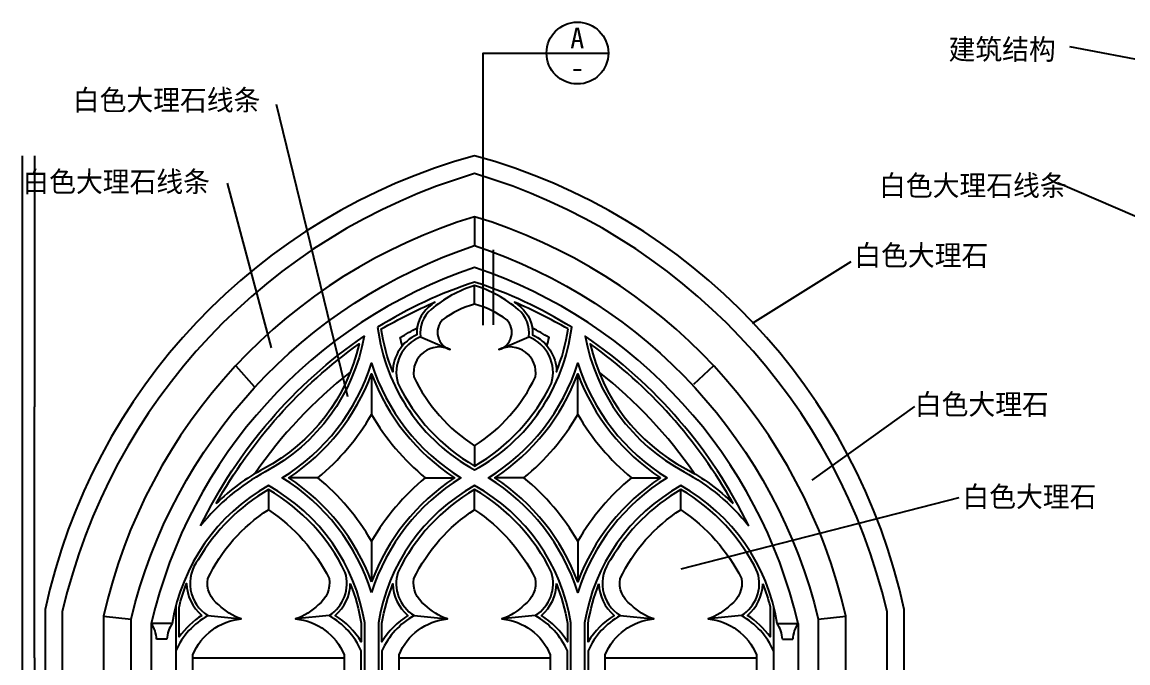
# Model space of a CAD drawing. Header units: metres. Extents: x 53 to 5323, y 88 to 7028.
# Drawn here: x 297 to 3515, y 5135 to 7000 of the extents above; entities that cross this region are included whole.
import ezdxf

# ---------------------------------------------------------------- set-up
doc = ezdxf.new("R2010")
doc.units = ezdxf.units.M
for name, color, linetype in [('3', 3, 'Continuous'), ('4', 4, 'Continuous'), ('7', 7, 'Continuous'), ('DIM', 3, 'Continuous'), ('TEXT', 3, 'Continuous')]:
    doc.layers.add(name, color=color, linetype=linetype)
doc.dimstyles.get("Standard").update_dxf_attribs({"dimtxt": 2.5, "dimasz": 2.5, "dimexe": 1.25, "dimexo": 0.625, "dimtad": 1, "dimcen": 2.5, "dimazin": 3, "dimtfac": 1, "dimtmove": 0, "dimatfit": 3})

# ---------------------------------------------------------------- blocks, each defined once
blk = doc.blocks.new('*D6')
for p, q in [((333.69, 5150.48), (333.69, 4150.48)), ((333.44, 4150.48), (333.19, 4150.48)), ((333.69, 3150.48), (333.69, 4150.48)), ((333.69, 4150.48), (333.69, 4150.48)), ((333.94, 4150.48), (334.19, 4150.48))]:
    blk.add_line(p, q)
at = {"layer": 'Defpoints'}
for p in [(333.69, 5150.48), (333.69, 4150.48), (333.69, 3150.48)]:
    blk.add_point(p, dxfattribs=at)
at = {"layer": 'DIM', "insert": (333.69, 4151.605), "char_height": 1, "attachment_point": 5}
blk.add_mtext('0', dxfattribs=at)
blk = doc.blocks.new('*D7')
for p, q in [((297.85, 6610.81), (297.85, 4655.65)), ((297.6, 4655.65), (297.35, 4655.65)), ((297.85, 2700.48), (297.85, 4655.65)), ((297.85, 4655.65), (297.85, 4655.65)), ((298.1, 4655.65), (298.35, 4655.65))]:
    blk.add_line(p, q)
at = {"layer": 'Defpoints'}
for p in [(297.85, 6610.81), (297.85, 4655.65), (297.85, 2700.48)]:
    blk.add_point(p, dxfattribs=at)
at = {"layer": 'DIM', "insert": (297.85, 4656.775), "char_height": 1, "attachment_point": 5}
blk.add_mtext('0', dxfattribs=at)
blk = doc.blocks.new('*D63')
for p, q in [((333.69, 6610.81), (333.69, 5880.65)), ((333.44, 5880.65), (333.19, 5880.65)), ((333.69, 5150.48), (333.69, 5880.65)), ((333.69, 5880.65), (333.69, 5880.65)), ((333.94, 5880.65), (334.19, 5880.65))]:
    blk.add_line(p, q)
at = {"layer": 'Defpoints'}
for p in [(333.69, 6610.81), (333.69, 5880.65), (333.69, 5150.48)]:
    blk.add_point(p, dxfattribs=at)
at = {"layer": 'DIM', "insert": (333.69, 5881.775), "char_height": 1, "attachment_point": 5}
blk.add_mtext('0', dxfattribs=at)

msp = doc.modelspace()

# ---------------------------------------------------------------- linework, layer by layer
at = {"layer": '3'}
for p, q in [((1614.3, 6433.41), (1614.3, 6349.31)), ((1614.3, 6179.53), (1614.3, 6233.48)), ((1456.7, 6083.98), (1533.23, 6051.25)), ((1695.38, 6051.25), (1771.9, 6083.98)), ((918.96, 5999.51), (972.21, 5939.22)), ((2309.64, 5999.51), (2250.88, 5945.22)), ((1314.3, 5976.37), (1314.3, 5858.39)), ((1914.3, 5858.39), (1914.3, 5976.37)), ((1614.3, 5766.84), (1614.3, 5708.2)), ((1157.85, 5673.9), (1073.15, 5673.9)), ((1470.75, 5673.9), (1555.45, 5673.9)), ((1757.85, 5673.9), (1673.15, 5673.9)), ((2070.75, 5673.9), (2155.45, 5673.9)), ((1014.3, 5639.59), (1014.3, 5580.95)), ((1614.3, 5580.95), (1614.3, 5639.59)), ((2214.3, 5580.95), (2214.3, 5639.59)), ((1314.3, 5489.4), (1314.3, 5371.42)), ((1914.3, 5489.4), (1914.3, 5371.42)), ((534.3, 5271.56), (614.3, 5262.35)), ((837.94, 5273.19), (935.23, 5263.5)), ((1190.66, 5273.19), (1093.37, 5263.5)), ((1437.94, 5273.19), (1535.23, 5263.5)), ((1790.66, 5273.19), (1693.37, 5263.5)), ((2037.94, 5273.19), (2135.23, 5263.5)), ((2390.66, 5273.19), (2293.37, 5263.5)), ((2614.3, 5262.35), (2694.3, 5271.56))]:
    msp.add_line(p, q, dxfattribs=at)
at = {"layer": '4'}
for points in [[(364.3, 2700.48), (2864.3, 2700.48), (2864.3, 5290.38, 0.28), (1614.3, 6610.81, 0.28), (364.3, 5290.38), (364.3, 2700.48)], [(414.3, 2750.48), (2814.3, 2750.48), (2814.3, 5284.95, 0.27), (1614.3, 6558.8, 0.27), (414.3, 5284.95), (414.3, 2750.48)], [(1314.3, 5489.4, 0.09), (1157.85, 5673.9, 0.09), (1314.3, 5858.39, 0.09), (1470.75, 5673.9, 0.09)], [(2070.75, 5673.9, 0.09), (1914.3, 5489.4, 0.09), (1757.85, 5673.9, 0.09), (1914.3, 5858.39, 0.09)], [(820.07, 5273.75, 0.09), (754.3, 5211.42), (754.3, 5296.84, -0.04), (776.13, 5366.9, 0.22)], [(1344.3, 5251.43, -0.05), (1376.14, 5365.14, 0.22), (1420.07, 5273.75, 0.11), (1344.3, 5196.87)], [(1976.14, 5365.14, 0.22), (2020.07, 5273.75, 0.11), (1944.3, 5196.87), (1944.3, 5251.43, -0.05)], [(2452.46, 5365.14, -0.03), (2474.3, 5298.45), (2474.3, 5211.42, 0.09), (2408.54, 5273.75, 0.22)]]:
    msp.add_lwpolyline(points, format="xyb", close=True, dxfattribs=at)
for points in [[(1614.3, 5766.84, 0.14), (1791.01, 5967.29, 0.61), (1685.11, 6047.13, 0.57), (1707.57, 6133.3, 0.09), (1614.3, 6179.53, 0.09), (1521.04, 6133.3, 0.57), (1543.49, 6047.13, 0.61), (1437.6, 5967.29, 0.14), (1614.3, 5766.84)], [(809.3, 3150.48), (809.3, 3295.48), (779.3, 3295.48), (779.3, 3315.48), (794.3, 3315.48), (794.3, 5159.07, -0.28), (935.23, 5263.5, -0.12), (869.59, 5304.58, -0.29), (837.6, 5380.51, -0.14), (1014.3, 5580.95, -0.13), (1190.72, 5381.09, -0.29), (1158.83, 5304.58, -0.12), (1093.37, 5263.5, -0.28), (1234.3, 5159.07), (1234.3, 2750.48)], [(1394.3, 2750.48), (1394.3, 5159.07, -0.28), (1535.23, 5263.5, -0.12), (1469.59, 5304.58, -0.29), (1437.6, 5380.51, -0.14), (1614.3, 5580.95, -0.13), (1790.72, 5381.09, -0.29), (1758.83, 5304.58, -0.12), (1693.37, 5263.5, -0.28), (1834.3, 5159.07), (1834.3, 2750.48)], [(1994.3, 2750.48), (1994.3, 5159.07, -0.28), (2135.23, 5263.5, -0.12), (2069.59, 5304.58, -0.29), (2037.6, 5380.51, -0.14), (2214.3, 5580.95, -0.13), (2390.72, 5381.09, -0.29), (2358.83, 5304.58, -0.12), (2293.37, 5263.5, -0.28), (2434.3, 5159.07), (2434.3, 3315.48), (2449.3, 3315.48), (2449.3, 3295.48), (2419.3, 3295.48), (2419.3, 3150.48)], [(1252.46, 5365.14, -0.05), (1284.3, 5251.43), (1284.3, 5196.87, 0.11), (1208.54, 5273.75, 0.22), (1252.47, 5366.9)], [(1852.46, 5365.14, -0.05), (1884.3, 5251.43), (1884.3, 5196.87, 0.11), (1808.54, 5273.75, 0.22), (1852.47, 5366.9)]]:
    msp.add_lwpolyline(points, format="xyb", dxfattribs=at)
for points in [[(744.3, 5299.71), (744.3, 3315.48), (729.3, 3315.48), (729.3, 3295.48), (759.3, 3295.48), (759.3, 3150.48)], [(2484.3, 5299.71), (2484.3, 3315.48), (2499.3, 3315.48), (2499.3, 3295.48), (2469.3, 3295.48), (2469.3, 3150.48)]]:
    msp.add_lwpolyline(points, dxfattribs=at)
for centre, start, end in [((2096.04, 4911.92), 128.27, 145.39), ((1132.57, 4911.92), 34.61, 51.73)]:
    msp.add_arc(centre, 1362.61, start, end, dxfattribs=at)
at = {"layer": '7'}
for p, q in [((673.15, 5250.48), (673.15, 3315.48)), ((734.15, 5250.48), (673.15, 5250.48)), ((2494.3, 5250.48), (2555.45, 5250.48)), ((2555.45, 5250.48), (2555.45, 3315.48)), ((718.62, 5204.24), (688.83, 5204.24)), ((2509.98, 5204.24), (2539.77, 5204.24)), ((794.3, 5150.48), (1234.3, 5150.48)), ((1394.3, 5150.48), (1834.3, 5150.48)), ((1994.3, 5150.48), (2434.3, 5150.48))]:
    msp.add_line(p, q, dxfattribs=at)
for points in [[(2694.3, 3400.48), (2694.3, 5271.56, 0.27), (1614.3, 6433.41, 0.27), (534.3, 5271.56), (534.3, 3400.48)], [(614.3, 3400.48), (614.3, 5262.35, -0.26), (1614.3, 6349.31, -0.26), (2614.3, 5262.35), (2614.3, 3400.48)], [(2555.45, 5250.48, 0.26), (1614.3, 6285.92, 0.26), (673.15, 5250.48)], [(1403.77, 6057.81, -0.01), (1397.92, 6082.11, -0.01), (1446.66, 6109.84, -0.01)], [(1824.83, 6057.81, 0.01), (1830.68, 6082.11, 0.01), (1781.94, 6109.84, 0.01)], [(1269.3, 2750.48), (1269.3, 2930.48), (1284.3, 2930.48), (1284.3, 2950.48), (1269.3, 2950.48), (1269.3, 2970.48), (1284.3, 2970.48), (1284.3, 5170.31, 0.16), (1190.66, 5273.19, 0.34), (1237.67, 5398.86, 0.15), (1014.3, 5639.59, 0.13), (810.08, 5435.29, 0.45), (837.94, 5273.19, 0.16), (744.3, 5170.31, 0.16)], [(1294.3, 2970.48), (1294.3, 5252.26, 0.23), (1014.3, 5651.09, 0.23)], [(1894.3, 2970.48), (1894.3, 5252.26, 0.23), (1614.3, 5651.09, 0.23), (1334.3, 5252.26), (1334.3, 2970.48)], [(1869.3, 2750.48), (1869.3, 2930.48), (1884.3, 2930.48), (1884.3, 2950.48), (1869.3, 2950.48), (1869.3, 2970.48), (1884.3, 2970.48), (1884.3, 5170.31, 0.16), (1790.66, 5273.19, 0.34), (1837.67, 5398.86, 0.15), (1614.3, 5639.59, 0.15), (1390.93, 5398.86, 0.34), (1437.94, 5273.19, 0.16), (1344.3, 5170.31), (1344.3, 2970.48), (1359.3, 2970.48), (1359.3, 2950.48), (1344.3, 2950.48), (1344.3, 2930.48), (1359.3, 2930.48), (1359.3, 2750.48)], [(2494.59, 5250.48, 0.23), (2214.3, 5651.09, 0.23), (1934.3, 5252.26), (1934.3, 2970.48)], [(2484.3, 5170.31, 0.16), (2390.66, 5273.19, 0.34), (2437.67, 5398.86, 0.15), (2214.3, 5639.59, 0.13), (2010.08, 5435.29, 0.45), (2037.94, 5273.19, 0.16), (1944.3, 5170.31), (1944.3, 2970.48), (1959.3, 2970.48), (1959.3, 2950.48), (1944.3, 2950.48), (1944.3, 2930.48), (1959.3, 2930.48), (1959.3, 2750.48)]]:
    msp.add_lwpolyline(points, format="xyb", dxfattribs=at)
for points in [[(1331.84, 6111.84, 0.24), (1614.3, 5696.71, 0.24), (1896.77, 6111.84, 0.06), (1614.3, 6243.48, 0.06)], [(1837.67, 5948.94, 0.39), (1771.9, 6083.98, 0.26), (1741.12, 6163.41, 0.1), (1614.3, 6233.48, 0.1), (1487.48, 6163.41, 0.26), (1456.7, 6083.98, 0.39), (1390.93, 5948.94, 0.15), (1614.3, 5708.2, 0.15)], [(1342.65, 6106.85, -0.03), (1498.46, 6184.91, 0.02), (1480.81, 6170.86, 0.24), (1446.08, 6090.34, 0.29), (1376.14, 5982.66, -0.06)], [(1885.96, 6106.85, 0.03), (1730.14, 6184.91, -0.02), (1747.8, 6170.86, -0.24), (1782.52, 6090.34, -0.29), (1852.46, 5982.66, 0.06)], [(816.61, 5533.92, -0.13), (1292.62, 6085.95, -0.23), (1004.85, 5691.52, 0.1)], [(2411.99, 5533.92, 0.13), (1935.98, 6085.95, 0.23), (2223.75, 5691.52, -0.1)], [(861.73, 5598.91, -0.11), (1277.73, 6063.37, -0.22), (1000.13, 5700.34, 0.07)], [(2366.87, 5598.91, 0.11), (1950.87, 6063.37, 0.22), (2228.47, 5700.34, -0.07)], [(1314.3, 5340.38, 0.18), (1054.44, 5673.9, 0.18), (1314.3, 6007.41, 0.18), (1574.17, 5673.9, 0.18)], [(2174.17, 5673.9, 0.18), (1914.3, 5340.38, 0.18), (1654.44, 5673.9, 0.18), (1914.3, 6007.41, 0.18)], [(1314.3, 5371.42, 0.16), (1073.15, 5673.9, 0.16), (1314.3, 5976.37, 0.16), (1555.45, 5673.9, 0.16)], [(2155.45, 5673.9, 0.16), (1914.3, 5371.42, 0.16), (1673.15, 5673.9, 0.16), (1914.3, 5976.37, 0.16)]]:
    msp.add_lwpolyline(points, format="xyb", close=True, dxfattribs=at)
for centre, radius, start, end in [((1289.29, 5160.52), 562.38, 119.27, 170.8), ((595.94, 5198.53), 93.06, 3.52, 33.94), ((811.35, 5198.83), 92.88, 146.22, 176.67), ((2417.09, 5198.53), 93.06, 3.52, 33.94), ((2632.66, 5198.53), 93.06, 146.06, 176.48)]:
    msp.add_arc(centre, radius, start, end, dxfattribs=at)
at = {"layer": 'DIM'}
for points in [[(1638.99, 6117.5), (1638.99, 6909.63), (1823.44, 6909.63)], [(1823.44, 6909.63), (2003.44, 6909.63)], [(1668.99, 6118.47), (1668.99, 6337.62)]]:
    msp.add_lwpolyline(points, dxfattribs=at)
msp.add_circle((1913.44, 6909.63), 90, dxfattribs=at)

# ---------------------------------------------------------------- texts
for s, p in [('A', (1892.46, 6923.23)), ('-', (1892.3, 6836.95))]:
    msp.add_text(s, height=60, dxfattribs=at).set_placement(p)
at = {"layer": 'TEXT'}
for s, p in [('建筑结构', (2993.4, 6890.52)), ('白色大理石线条', (444.9, 6742.93)), ('白色大理石线条', (297.95, 6505.56)), ('白色大理石线条', (2791.09, 6494.29)), ('白色大理石', (2719.04, 6291.16)), ('白色大理石', (2895.27, 5857.71)), ('白色大理石', (3033.7, 5589.2))]:
    msp.add_text(s, height=60, dxfattribs=at).set_placement(p)

# ---------------------------------------------------------------- dimensions: what is measured, and where the dimension line sits
at = {"layer": 'DIM'}
for base, p1, p2, picture, middle in [((297.85, 4655.65), (297.85, 6610.81), (297.85, 2700.48), '*D7', (297.85, 4656.775)), ((333.69, 5880.65), (333.69, 6610.81), (333.69, 5150.48), '*D63', (333.69, 5881.775)), ((333.69, 4150.48), (333.69, 5150.48), (333.69, 3150.48), '*D6', (333.69, 4151.605))]:
    dim = msp.add_linear_dim(base=base, p1=p1, p2=p2, dimstyle='Standard', dxfattribs=at)
    dim.commit()
    dim.dimension.update_dxf_attribs({"geometry": picture, "text_midpoint": middle})

# ---------------------------------------------------------------- leaders
for points in [[(4092.22, 6785.36), (3346.47, 6927.93)], [(1245.06, 5909), (1037.66, 6759.52)], [(1023.36, 6051.95), (894.63, 6530.81)], [(4170.21, 6159.88), (3310.68, 6532.11)], [(2422.61, 6124.13), (2709.63, 6302.8)], [(2596.39, 5667.37), (2895.57, 5881.79)], [(2215.42, 5409.55), (3024.29, 5616.82)]]:
    msp.add_leader(points, dimstyle='Standard', dxfattribs=at)

doc.saveas('drawing.dxf')
